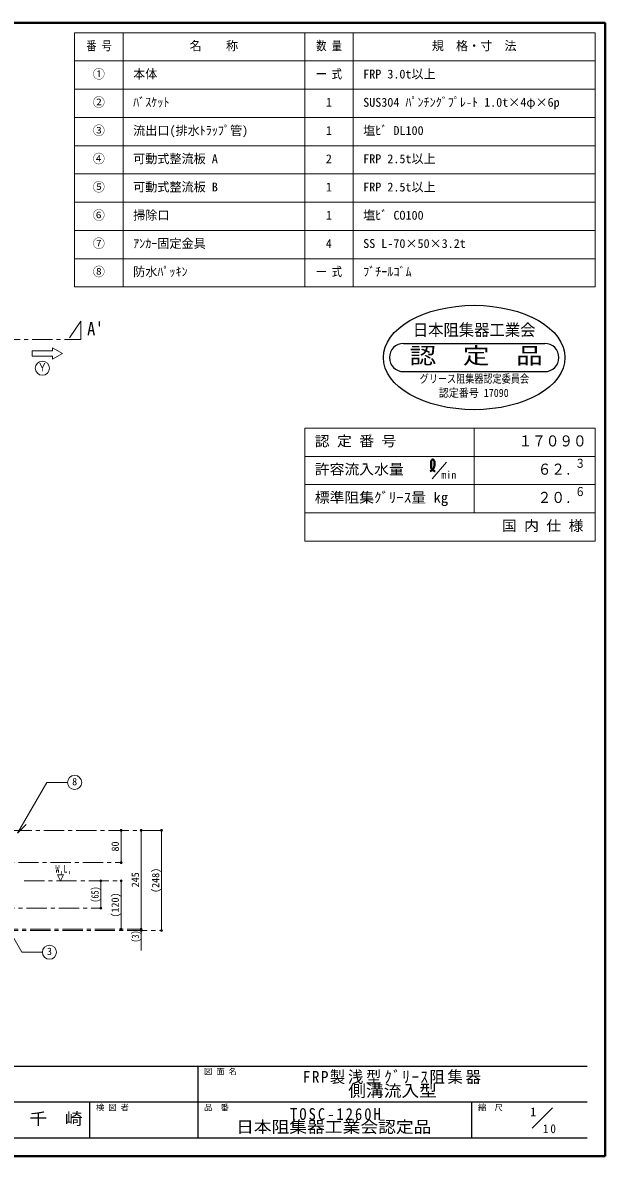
# Model space of a CAD drawing. Units: millimetres at full size, sheet at 1:10; details may follow other scales. Extents: x -2115 to 1935, y -1423 to 1387.
# Drawn here: x 491 to 1935, y -1423 to 1387 of the extents above; entities that cross this region are included whole.
import ezdxf
from ezdxf.enums import TextEntityAlignment as Align

# ---------------------------------------------------------------- set-up
doc = ezdxf.new("R2010")
doc.units = ezdxf.units.MM
doc.header["$LTSCALE"] = 10
doc.header["$PDMODE"] = 32
doc.header["$PDSIZE"] = 5
doc.linetypes.add('CHAIN1', pattern=[8, 5, -1, 1, -1])
doc.layers.add('0-0____1', color=4, linetype='Continuous', lineweight=9)
doc.styles.add('ＭＳ ゴシック', font='')
doc.styles.get('ＭＳ ゴシック').set_extended_font_data('MS Gothic')

msp = doc.modelspace()

# ---------------------------------------------------------------- linework, layer by layer
at = {"layer": '0-0____1', "color": 1, "lineweight": 40}
for p, q in [((1934.94, 1386.76), (-2115.06, 1386.76)), ((1934.94, -1423.24), (1934.94, 1386.76)), ((1934.94, -1423.24), (-2115.06, -1423.24))]:
    msp.add_line(p, q, dxfattribs=at)
at = {"layer": '0-0____1', "color": 3, "lineweight": 18}
for p, q in [((619.94, 731.76), (619.94, 1361.76)), ((1909.94, 1361.76), (619.94, 1361.76)), ((739.94, 731.76), (739.94, 1361.76)), ((1189.94, 731.76), (1189.94, 1361.76)), ((1309.94, 731.76), (1309.94, 1361.76)), ((1909.94, 731.76), (1909.94, 1361.76)), ((1909.94, 1291.76), (619.94, 1291.76)), ((1909.94, 1221.76), (619.94, 1221.76)), ((1909.94, 1151.76), (619.94, 1151.76)), ((1909.94, 1081.76), (619.94, 1081.76)), ((1909.94, 1011.76), (619.94, 1011.76)), ((1909.94, 941.76), (619.94, 941.76)), ((1909.94, 871.76), (619.94, 871.76)), ((1909.94, 801.76), (619.94, 801.76)), ((1909.94, 731.76), (619.94, 731.76)), ((1189.94, 101.76), (1189.94, 381.76)), ((1609.94, 381.76), (1609.94, 171.76)), ((1909.94, 311.76), (1189.94, 311.76)), ((1909.94, 241.76), (1189.94, 241.76)), ((1909.94, 171.76), (1189.94, 171.76)), ((1909.94, 101.76), (1189.94, 101.76))]:
    msp.add_line(p, q, dxfattribs=at)
at = {"layer": '0-0____1', "linetype": 'CHAIN1'}
for p, q in [((634.94, 646.76), (604.94, 601.76)), ((634.94, 646.76), (634.94, 601.76)), ((-1005.06, 601.76), (634.94, 601.76)), ((463.94, -615.24), (834.94, -615.24)), ((400.44, -695.24), (734.94, -695.24)), ((494.94, -740.24), (734.94, -740.24)), ((420.94, -808.24), (684.94, -808.24)), ((429.94, -860.24), (784.94, -860.24)), ((429.94, -863.24), (834.94, -863.24))]:
    msp.add_line(p, q, dxfattribs=at)
at = {"layer": '0-0____1', "color": 5, "lineweight": 25}
for p, q in [((1434.94, 591.76), (1784.94, 591.76)), ((1434.94, 521.76), (1784.94, 521.76))]:
    msp.add_line(p, q, dxfattribs=at)
at = {"layer": '0-0____1'}
for p, q in [((514.94, 573.26), (564.94, 573.26)), ((564.94, 580.76), (564.94, 573.26)), ((589.94, 566.76), (564.94, 580.76)), ((589.94, 566.76), (564.94, 552.76)), ((564.94, 560.26), (564.94, 552.76)), ((734.94, -615.24), (734.94, -695.24)), ((784.94, -860.24), (784.94, -615.24)), ((834.94, -615.24), (834.94, -863.24)), ((684.94, -808.24), (684.94, -740.24)), ((734.94, -740.24), (734.94, -860.24)), ((784.94, -913.24), (784.94, -860.24))]:
    msp.add_line(p, q, dxfattribs=at)
at = {"layer": '0-0____1', "color": 7, "lineweight": 18}
for p, q in [((1541.21, 297.61), (1505.86, 256.14)), ((478.58, -622.02), (551.09, -496.44)), ((551.09, -496.44), (602.41, -496.44)), ((478.58, -622.02), (499.8, -600.81)), ((577.44, -725.24), (592.44, -725.24)), ((577.44, -725.24), (584.94, -740.24)), ((584.94, -740.24), (592.44, -725.24)), ((1753.72, -1353.75), (1804.23, -1303.24))]:
    msp.add_line(p, q, dxfattribs=at)
at = {"layer": '0-0____1', "color": 6, "lineweight": 25}
for p, q in [((-2070.06, -1199.67), (1889.94, -1199.67)), ((925.65, -1378.24), (925.65, -1199.67)), ((1889.94, -1288.95), (-145.77, -1288.95)), ((657.8, -1378.24), (657.8, -1288.95)), ((1604.23, -1378.24), (1604.23, -1288.95)), ((1889.94, -1378.24), (-2070.06, -1378.24))]:
    msp.add_line(p, q, dxfattribs=at)
at = {"layer": '0-0____1'}
msp.add_lwpolyline([(514.94, 573.26), (514.94, 560.26), (564.94, 560.26)], dxfattribs=at)
at = {"layer": '0-0____1', "color": 3, "lineweight": 18}
msp.add_lwpolyline([(1909.94, 101.76), (1909.94, 381.76), (1189.94, 381.76)], dxfattribs=at)
at = {"layer": '0-0____1', "color": 1, "lineweight": 40}
for points in [[(1500.55, 275.11), (1501.15, 275.33), (1502.19, 275.71), (1503.21, 276.12), (1504.19, 276.58), (1505.12, 277.09), (1505.99, 277.68), (1506.46, 278.07), (1506.84, 278.44), (1507.46, 279.13), (1508.02, 279.88), (1508.54, 280.68), (1509.01, 281.53), (1509.44, 282.39), (1509.68, 282.91), (1509.91, 283.43), (1510.3, 284.34), (1510.64, 285.26), (1510.96, 286.18), (1511.23, 287.1), (1511.45, 288.02), (1511.56, 288.55), (1511.66, 289.15), (1511.79, 290.18), (1511.87, 291.22), (1511.9, 292.3), (1511.89, 293.4), (1511.86, 294.56), (1511.83, 295.26), (1511.78, 296.23), (1511.64, 297.92), (1511.38, 299.58), (1510.95, 301.09), (1510.28, 302.36), (1509.32, 303.27), (1508.6, 303.59), (1508.34, 303.66), (1507.86, 303.74), (1507.36, 303.76), (1506.86, 303.72)], [(1506.86, 303.72), (1506.36, 303.61), (1505.9, 303.45), (1505.65, 303.32), (1505.28, 303.08), (1504.74, 302.54), (1504.31, 301.88), (1503.98, 301.14), (1503.74, 300.34), (1503.57, 299.51), (1503.5, 299.02), (1503.43, 298.39), (1503.38, 297.32), (1503.38, 296.27), (1503.41, 295.23), (1503.46, 294.21), (1503.49, 293.18), (1503.5, 292.58), (1503.48, 291.67), (1503.4, 290.08), (1503.3, 288.48), (1503.25, 286.89), (1503.31, 285.32), (1503.54, 283.78), (1503.77, 282.91), (1503.91, 282.49), (1504.21, 281.78), (1504.55, 281.1), (1504.95, 280.44), (1505.4, 279.81), (1505.89, 279.21), (1506.19, 278.88), (1506.41, 278.64), (1506.82, 278.25), (1507.24, 277.88), (1507.68, 277.53), (1508.13, 277.21), (1508.6, 276.9), (1508.87, 276.73), (1509.23, 276.52)], [(1509.23, 276.52), (1509.87, 276.18), (1510.52, 275.86), (1511.18, 275.56), (1511.84, 275.28), (1512.51, 275), (1512.9, 274.85)]]:
    msp.add_lwpolyline(points, dxfattribs=at)
at = {"layer": '0-0____1', "color": 7, "lineweight": 18}
msp.add_lwpolyline([(385.7, -737.66), (489.41, -917.29), (540.1, -917.29)], dxfattribs=at)
for centre in [(539.94, 530.26), (619.91, -496.44), (557.6, -917.29)]:
    msp.add_circle(centre, 17.5, dxfattribs=at)
at = {"layer": '0-0____1', "color": 5, "lineweight": 25}
for centre, start, end in [((1434.94, 556.76), 90, 270), ((1784.94, 556.76), 270, 90)]:
    msp.add_arc(centre, 35, start, end, dxfattribs=at)
msp.add_ellipse((1609.94, 556.76), major_axis=(225, 0), ratio=0.575, dxfattribs=at)
at = {"layer": '0-0____1', "color": 1}
for p in [(734.94, -615.24), (784.94, -615.24), (834.94, -615.24), (734.94, -695.24), (684.94, -740.24), (734.94, -740.24), (684.94, -808.24), (734.94, -860.24), (784.94, -860.24), (784.94, -863.24), (834.94, -863.24)]:
    msp.add_point(p, dxfattribs=at)

# ---------------------------------------------------------------- texts
at = {"layer": '0-0____1', "color": 7, "style": 'ＭＳ ゴシック'}
for s, height, width, p in [('番 号', 21.99, 0.85, (648.69, 1311.76)), ('数 量', 21.99, 0.85, (1218.69, 1311.76)), ('一 式', 21.99, 0.85, (1218.69, 1241.76)), ('一 式', 21.99, 0.85, (1218.69, 751.76)), ("A'", 32.99, 0.9, (650.94, 601.76)), ('日本阻集器工業会', 29.33, 0.95, (1457.94, 601.76)), ('認\u3000定\u3000品', 40.32, 1.2, (1449.94, 529.26)), ('Ｙ', 20.16, 0.9, (527.44, 516.51)), ('グリース阻集器認定委員会', 20.16, 0.8, (1474.94, 488.01)), ('認定番号 17090', 20.16, 0.9, (1522.44, 453.01)), ('認 定 番 号', 25.66, 1.05, (1214.94, 329.26)), ('１７０９０', 27.49, 0.9, (1719.94, 328.01)), ('許容流入水量', 25.66, 1.05, (1214.94, 259.26)), ('６２.', 27.49, 0.9, (1767.44, 258.01)), ('３', 21.99, 0.85, (1859.94, 276.76)), ('標準阻集ｸﾞﾘｰｽ量 ㎏', 25.66, 1.05, (1214.94, 189.26)), ('６', 21.99, 0.85, (1859.94, 206.76)), ('２０.', 27.49, 0.9, (1767.44, 188.01)), ('国 内 仕 様', 25.66, 1.05, (1678.69, 119.26)), ('W,L,', 18.33, 0.8, (572.44, -725.24)), ('側溝流入型', 29.33, 1.1, (1297.8, -1284.31)), ('千\u3000崎', 29.33, 1.1, (507.8, -1353.6)), ('日本阻集器工業会認定品', 29.33, 1.1, (1019.94, -1373.6))]:
    msp.add_text(s, height=height, dxfattribs=dict(at, width=width)).set_placement(p, align=Align.BOTTOM_LEFT)
for s, height, p in [('名\u3000\u3000称', 21.99, (904.94, 1311.76)), ('規\u3000格・寸\u3000法', 21.99, (1504.94, 1311.76)), ('①', 21.99, (664.94, 1241.76)), ('本体', 21.99, (764.94, 1241.76)), ('FRP 3.0t以上', 21.99, (1334.94, 1241.76)), ('②', 21.99, (664.94, 1171.76)), ('ﾊﾞｽｹｯﾄ', 21.99, (764.94, 1171.76)), ('1', 21.99, (1242.44, 1171.76)), ('SUS304 ﾊﾟﾝﾁﾝｸﾞﾌﾟﾚ-ﾄ 1.0t×4φ×6p', 21.99, (1334.94, 1171.76)), ('③', 21.99, (664.94, 1101.76)), ('流出口(排水ﾄﾗｯﾌﾟ管)', 21.99, (764.94, 1101.76)), ('1', 21.99, (1242.44, 1101.76)), ('塩ﾋﾞ DL100', 21.99, (1334.94, 1101.76)), ('④', 21.99, (664.94, 1031.76)), ('可動式整流板 A', 21.99, (764.94, 1031.76)), ('2', 21.99, (1242.44, 1031.76)), ('FRP 2.5t以上', 21.99, (1334.94, 1031.76)), ('⑤', 21.99, (664.94, 961.76)), ('可動式整流板 B', 21.99, (764.94, 961.76)), ('1', 21.99, (1242.44, 961.76)), ('FRP 2.5t以上', 21.99, (1334.94, 961.76)), ('⑥', 21.99, (664.94, 891.76)), ('掃除口', 21.99, (764.94, 891.76)), ('1', 21.99, (1242.44, 891.76)), ('塩ﾋﾞ CO100', 21.99, (1334.94, 891.76)), ('⑦', 21.99, (664.94, 821.76)), ('ｱﾝｶｰ固定金具', 21.99, (764.94, 821.76)), ('4', 21.99, (1242.44, 821.76)), ('SS L-70×50×3.2t', 21.99, (1334.94, 821.76)), ('⑧', 21.99, (664.94, 751.76)), ('防水ﾊﾟｯｷﾝ', 21.99, (764.94, 751.76)), ('ﾌﾞﾁｰﾙｺﾞﾑ', 21.99, (1334.94, 751.76)), ('8', 18.33, (613.66, -508.94)), ('3', 18.33, (551.35, -929.79)), ('図 面 名', 14.66, (940.65, -1224.67)), ('検 図 者', 14.66, (672.8, -1313.95)), ('品\u3000番', 14.66, (940.65, -1313.95)), ('縮\u3000尺', 14.66, (1619.23, -1313.95)), ('1', 21.99, (1748.64, -1330.76))]:
    msp.add_text(s, height=height, dxfattribs=at).set_placement(p, align=Align.BOTTOM_LEFT)
at = {"layer": '0-0____1', "style": 'ＭＳ ゴシック'}
msp.add_text('min', height=18.33, dxfattribs=at).set_placement((1528.3, 251.38), align=Align.BOTTOM_LEFT)
at = {"layer": '0-0____1', "color": 7, "style": 'ＭＳ ゴシック'}
for s, p in [('80', (734.94, -667.74)), ('245', (784.94, -756.49)), ('(248)', (834.94, -770.49)), ('(120)', (734.94, -831.49))]:
    msp.add_text(s, height=18.33, rotation=90, dxfattribs=at).set_placement(p, align=Align.BOTTOM_LEFT)
at = {"layer": '0-0____1', "color": 7, "style": 'ＭＳ ゴシック', "width": 0.8}
for s, p in [('(65)', (684.94, -794.24)), ('(3)', (784.94, -893.24))]:
    msp.add_text(s, height=18.33, rotation=90, dxfattribs=at).set_placement(p, align=Align.BOTTOM_LEFT)
at = {"layer": '0-0____1', "color": 7, "attachment_point": 7, "style": 'ＭＳ ゴシック'}
for s, insert, char_height in [('\\T1.18;\\W0.95;FRP製浅型ｸﾞﾘｰｽ阻集器', (1185.3, -1244.31), 29.33), ('\\T1.28;\\W0.9;TOSC-1260H', (1153.69, -1333.6), 29.33), ('\\T1.36;\\W0.9;10', (1780.61, -1366.14), 21.99)]:
    msp.add_mtext(s, dxfattribs=dict(at, insert=insert, char_height=char_height))

doc.saveas('drawing.dxf')
